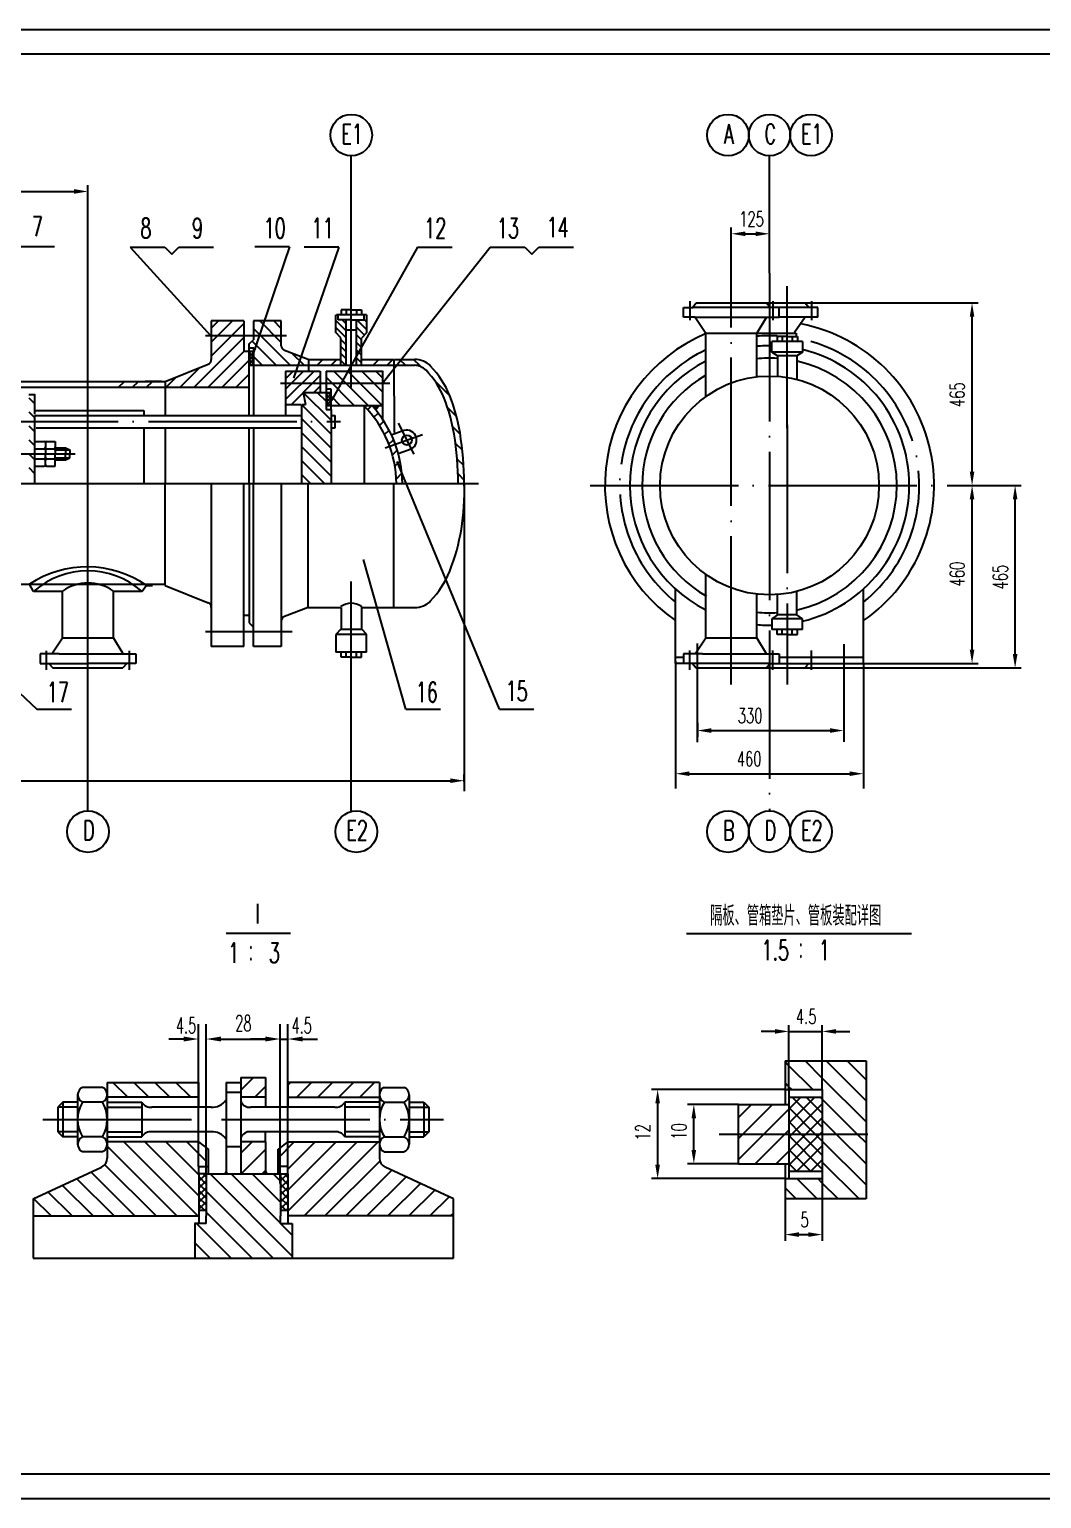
# Model space of a CAD drawing. Extents: x -843 to 1784, y -26 to 1322.
# Drawn here: x 273.6 to 478.3, y 719.5 to 1016.5 of the extents above; entities that cross this region are included whole.
import ezdxf
from ezdxf.enums import TextEntityAlignment as Align

# ---------------------------------------------------------------- set-up
doc = ezdxf.new("R2010")
doc.units = 0
doc.header["$MEASUREMENT"] = 0
doc.linetypes.add('DASHDOT-M', pattern=[36, 30, -3, 0, -3])
doc.layers.get('0').update_dxf_attribs({"linetype": 'CONTINUOUS'})
for name, color, linetype in [('CDR_DWG1', 4, 'CONTINUOUS'), ('CDR_DWG2', 2, 'CONTINUOUS'), ('CDR_DWG3', 1, 'DASHDOT-M')]:
    doc.layers.add(name, color=color, linetype=linetype)
doc.styles.add('HZ', font='romans', dxfattribs={"width": 0.7, "bigfont": 'hz'})

# ---------------------------------------------------------------- blocks, each defined once
blk = doc.blocks.new('*X46')
at = {"color": 0}
for p, q in [((125.62, 29.25), (109.01, 45.86)), ((123.22, 35.89), (113.25, 45.86)), ((123.22, 40.13), (117.5, 45.86)), ((123.22, 44.37), (121.74, 45.86)), ((121.77, 28.86), (108.22, 42.4)), ((113.28, 28.86), (106.28, 35.86)), ((117.53, 28.86), (108.22, 38.16)), ((125.62, 33.49), (123.25, 35.86)), ((109.04, 28.86), (105.88, 32.02))]:
    blk.add_line(p, q, dxfattribs=at)
blk = doc.blocks.new('*X47')
at = {"color": 0}
for p, q in [((115.22, 62.77), (117.8, 65.36)), ((118.05, 61.36), (120.22, 63.53)), ((124.74, 63.81), (125.29, 64.36)), ((126.53, 61.36), (129.53, 64.36)), ((130.77, 61.36), (133.77, 64.36)), ((135.02, 61.36), (138.02, 64.36)), ((139.26, 61.36), (142.26, 64.36)), ((115.22, 50.04), (117.53, 52.36)), ((115.27, 45.86), (120.22, 50.8)), ((119.52, 45.86), (120.22, 46.56))]:
    blk.add_line(p, q, dxfattribs=at)
blk = doc.blocks.new('*X44')
for p, q in [((106.73, 44.39), (108.21, 45.86)), ((106.73, 45.8), (106.79, 45.86)), ((108.22, 43.82), (106.73, 45.31)), ((108.22, 45.23), (107.59, 45.86)), ((106.73, 42.97), (108.22, 44.46)), ((108.22, 42.4), (106.73, 43.89)), ((106.73, 41.56), (108.22, 43.04)), ((108.22, 40.99), (106.73, 42.48)), ((106.73, 40.14), (108.22, 41.63)), ((108.22, 39.58), (106.73, 41.06)), ((106.73, 38.73), (108.22, 40.22)), ((107.78, 38.6), (106.73, 39.65)), ((108.02, 38.6), (108.22, 38.8))]:
    blk.add_line(p, q)
blk = doc.blocks.new('*X43')
for p, q in [((129.09, 108.5), (115, 122.59)), ((133.33, 108.5), (118.33, 123.5)), ((133.5, 112.57), (122.57, 123.5)), ((133.5, 116.82), (126.82, 123.5)), ((135, 119.56), (131.06, 123.5)), ((124.85, 108.5), (114.48, 118.86)), ((116.36, 108.5), (108.8, 116.06)), ((120.6, 108.5), (111.7, 117.4)), ((107.87, 108.5), (102.99, 113.38)), ((112.12, 108.5), (105.9, 114.72)), ((103.63, 108.5), (100.09, 112.04))]:
    blk.add_line(p, q)
blk = doc.blocks.new('*X45')
at = {"color": 0}
for p, q in [((92.35, 61.36), (89.35, 64.36)), ((96.59, 61.36), (93.59, 64.36)), ((100.84, 61.36), (97.84, 64.36)), ((105.08, 61.36), (102.08, 64.36)), ((106.69, 63.99), (106.32, 64.36))]:
    blk.add_line(p, q, dxfattribs=at)
blk = doc.blocks.new('*X48')
at = {"color": 0}
for p, q in [((122.74, 49.08), (126.02, 52.36)), ((124.72, 38.33), (138.75, 52.36)), ((124.72, 42.57), (134.5, 52.36)), ((124.72, 46.82), (130.26, 52.36)), ((127.99, 37.36), (142.99, 52.36)), ((132.23, 37.36), (143.32, 48.44)), ((136.47, 37.36), (145.74, 46.62)), ((140.72, 37.36), (148.64, 45.28)), ((144.96, 37.36), (151.54, 43.94)), ((149.2, 37.36), (154.44, 42.6)), ((153.44, 37.36), (157.35, 41.26)), ((157.69, 37.36), (158.22, 37.89))]:
    blk.add_line(p, q, dxfattribs=at)
blk = doc.blocks.new('*X33')
for p, q in [((305.51, 220.65), (309.84, 224.99)), ((305.51, 223.48), (307.01, 224.99)), ((305.51, 217.83), (312.11, 224.43)), ((302.02, 211.51), (312.11, 221.6)), ((304.85, 211.51), (312.11, 218.77)), ((307.68, 211.51), (313.17, 217)), ((299.19, 211.51), (303.21, 215.53)), ((310.51, 211.51), (313.17, 214.17)), ((296.36, 211.51), (298.5, 213.65))]:
    blk.add_line(p, q)
blk = doc.blocks.new('*X36')
for p, q in [((269.86, 208.15), (268.66, 209.35)), ((269.86, 205.32), (268.66, 206.52)), ((269.86, 202.49), (268.66, 203.69)), ((269.86, 199.66), (268.66, 200.86)), ((269.86, 196.83), (268.66, 198.03)), ((269.86, 194.01), (268.66, 195.21))]:
    blk.add_line(p, q)
blk = doc.blocks.new('*X20')
for p, q in [((133.56, 211.51), (132.36, 212.71)), ((136.38, 211.51), (135.18, 212.71)), ((139.21, 211.51), (138.01, 212.71))]:
    blk.add_line(p, q)
blk = doc.blocks.new('*X31')
for p, q in [((337.95, 222.08), (336.28, 223.75)), ((338.39, 223.19), (336.44, 225.14)), ((338.39, 224.75), (337.94, 225.2)), ((337.35, 221.12), (336.28, 222.19)), ((337.35, 219.57), (336.28, 220.64)), ((337.35, 218.01), (336.28, 219.08)), ((337.35, 216.46), (336.28, 217.53)), ((336.28, 215.97), (336.28, 215.97))]:
    blk.add_line(p, q)
blk = doc.blocks.new('*X29')
for p, q in [((321.43, 215.97), (314.01, 223.39)), ((319.63, 220.6), (315.24, 224.99)), ((319.63, 223.42), (318.07, 224.99)), ((318.61, 215.97), (313.74, 220.84)), ((315.78, 215.97), (314.01, 217.74)), ((324.26, 215.97), (321.86, 218.37))]:
    blk.add_line(p, q)
blk = doc.blocks.new('*X25')
for p, q in [((313.17, 218.41), (313.47, 218.72)), ((314.01, 217.74), (313.17, 218.58)), ((313.17, 217.71), (314.01, 218.55)), ((314.01, 217.03), (313.17, 217.87)), ((313.17, 217), (314.01, 217.84)), ((314.01, 216.32), (313.17, 217.16)), ((313.17, 216.29), (314.01, 217.13)), ((314.01, 218.44), (313.73, 218.72)), ((313.66, 215.97), (313.17, 216.46)), ((313.55, 215.97), (314.01, 216.43))]:
    blk.add_line(p, q)
blk = doc.blocks.new('*X30')
for p, q in [((332.69, 225.93), (332.45, 226.17)), ((334.23, 222.97), (332.2, 225)), ((334.23, 221.55), (332.2, 223.59)), ((334.23, 224.38), (333.48, 225.14)), ((334.23, 220.14), (333.22, 221.15)), ((334.23, 218.73), (333.22, 219.74)), ((334.23, 217.31), (333.22, 218.32)), ((334.16, 215.97), (333.22, 216.91))]:
    blk.add_line(p, q)
blk = doc.blocks.new('*X24')
for p, q in [((346.25, 236.4), (345.08, 237.58)), ((349.22, 236.27), (347.91, 237.58)), ((355.19, 230.3), (352.46, 233.02)), ((356.59, 226.07), (354.89, 227.77)), ((357.34, 222.49), (355.91, 223.91)), ((357.78, 219.22), (356.47, 220.53)), ((358.03, 216.14), (356.8, 217.37)), ((358.13, 213.21), (356.96, 214.38))]:
    blk.add_line(p, q)
blk = doc.blocks.new('*X32')
for p, q in [((337.12, 207.01), (337.89, 207.78)), ((338.39, 205.46), (339.25, 206.31)), ((339.54, 203.78), (340.41, 204.65)), ((340.55, 201.96), (341.45, 202.85)), ((341.42, 200), (342.34, 200.92)), ((342.12, 197.87), (343.09, 198.84)), ((342.64, 195.56), (343.67, 196.59)), ((342.92, 193.01), (344.04, 194.13))]:
    blk.add_line(p, q)
blk = doc.blocks.new('*X28')
for p, q in [((329.73, 202.02), (323.8, 207.95)), ((329.73, 204.85), (324.1, 210.47)), ((328.73, 208.68), (326.93, 210.47)), ((329.73, 199.19), (323.8, 205.12)), ((329.73, 196.36), (323.8, 202.29)), ((329.73, 193.53), (323.8, 199.46)), ((328.36, 192.07), (323.8, 196.64)), ((325.53, 192.07), (323.8, 193.81))]:
    blk.add_line(p, q)
blk = doc.blocks.new('*X27')
for p, q in [((328.73, 209.93), (329.26, 210.47)), ((328.73, 209.22), (329.73, 210.22)), ((329.73, 209.09), (328.73, 210.09)), ((328.73, 208.52), (329.73, 209.52)), ((329.73, 208.38), (328.73, 209.38)), ((328.73, 207.81), (329.73, 208.81)), ((329.62, 207.78), (328.73, 208.68)), ((328.91, 207.78), (328.73, 207.97)), ((329.73, 209.8), (329.05, 210.47)), ((329.41, 207.78), (329.73, 208.1))]:
    blk.add_line(p, q)
blk = doc.blocks.new('*X26')
for p, q in [((338.1, 207.78), (331.1, 214.78)), ((340.93, 207.78), (333.93, 214.78)), ((340.95, 210.6), (336.76, 214.78)), ((340.95, 213.43), (339.59, 214.78)), ((335.27, 207.78), (329.53, 213.53)), ((332.45, 207.78), (330.53, 209.7))]:
    blk.add_line(p, q)
blk = doc.blocks.new('*X23')
for p, q in [((326.91, 236.4), (328.08, 237.57)), ((329.74, 236.4), (330.91, 237.57)), ((338.23, 236.4), (339.39, 237.57)), ((341.05, 236.4), (342.22, 237.57))]:
    blk.add_line(p, q)

msp = doc.modelspace()

# ---------------------------------------------------------------- linework, layer by layer
for p, q in [((6.37, 1016.49), (847.37, 1016.49)), ((6.37, 1016.49), (847.37, 1016.49)), ((338.7, 969.01), (338.7, 990.92)), ((423.25, 967.2), (423.25, 990.92)), ((153.51, 983.72), (282.67, 983.72)), ((285.47, 912.27), (285.47, 984.97)), ((415.53, 962.44), (415.53, 976.42)), ((418.33, 975.17), (420.45, 975.17)), ((423.25, 972.43), (423.25, 976.42)), ((271.68, 972.6), (278.68, 972.6)), ((293.99, 972.48), (310.26, 954.6)), ((293.99, 972.48), (300.99, 972.48)), ((300.99, 972.48), (302.4, 971.06)), ((302.4, 971.06), (303.82, 972.48)), ((303.82, 972.48), (310.82, 972.48)), ((326.21, 972.52), (318.6, 950.17)), ((326.21, 972.52), (319.21, 972.52)), ((336.2, 972.48), (327.04, 946)), ((336.2, 972.48), (329.2, 972.48)), ((352.1, 972.48), (334.73, 941.45)), ((345.23, 945.27), (366.76, 972.48)), ((352.1, 972.48), (359.1, 972.48)), ((366.76, 972.48), (373.76, 972.48)), ((373.76, 972.48), (375.18, 971.06)), ((375.18, 971.06), (376.59, 972.48)), ((376.59, 972.48), (383.59, 972.48)), ((430.33, 961.18), (465.45, 961.18)), ((464.2, 927.09), (464.2, 958.38)), ((325.41, 945.88), (326.94, 947.4)), ((325.41, 943.76), (329.06, 947.4)), ((325.41, 941.64), (331.18, 947.4)), ((328.99, 943.09), (332.39, 946.49)), ((331.1, 943.08), (332.39, 944.37)), ((368.63, 879.06), (347.97, 929.11)), ((361.53, 924.69), (361.53, 863.14)), ((459.6, 924.29), (465.45, 924.29)), ((466.11, 924.29), (474.15, 924.29)), ((464.2, 891.12), (464.2, 921.49)), ((472.9, 890.2), (472.9, 921.49)), ((285.47, 909.83), (285.47, 912.27)), ((349.71, 879.06), (341.16, 909.33)), ((257.42, 895.65), (275.12, 879.06)), ((408.66, 872.42), (408.66, 892.34)), ((408.66, 872.48), (408.66, 892.34)), ((438.25, 892.18), (438.25, 872.48)), ((438.25, 892.18), (438.25, 872.46)), ((404.25, 888.78), (404.25, 863.02)), ((404.25, 888.32), (404.25, 864.77)), ((442.25, 888.32), (442.25, 864.77)), ((442.25, 888.32), (465.45, 888.32)), ((430.41, 887.4), (474.15, 887.4)), ((442.25, 887.68), (442.25, 863.02)), ((285.47, 858.52), (285.47, 880.96)), ((275.12, 879.06), (282.12, 879.06)), ((338.68, 858.39), (338.68, 877.33)), ((349.71, 879.06), (356.71, 879.06)), ((368.63, 879.06), (375.63, 879.06)), ((408.66, 876.3), (408.66, 873.5)), ((438.25, 876.3), (438.25, 873.5)), ((411.46, 874.75), (435.45, 874.75)), ((65.12, 864.61), (358.73, 864.61)), ((361.53, 864.38), (361.53, 865.86)), ((407.05, 866.02), (439.45, 866.02)), ((361.53, 863.08), (361.53, 862.47)), ((307.81, 786.62), (307.81, 815.39)), ((309.36, 785.12), (309.36, 815.39)), ((324.32, 783.16), (324.32, 815.39)), ((325.87, 786.62), (325.87, 815.39)), ((424.35, 813.93), (421.55, 813.93)), ((427.15, 802.17), (427.15, 815.18)), ((427.15, 813.93), (433.9, 813.93)), ((433.9, 802.17), (433.9, 815.18)), ((436.7, 813.93), (439.5, 813.93)), ((304.81, 812.39), (301.81, 812.39)), ((312.36, 812.39), (321.32, 812.39)), ((321.32, 812.39), (318.32, 812.39)), ((324.32, 812.39), (325.87, 812.39)), ((328.87, 812.39), (331.87, 812.39)), ((433.9, 804.49), (430.43, 807.96)), ((442.77, 799.87), (434.68, 807.96)), ((442.77, 804.11), (438.92, 807.96)), ((427.15, 807), (426.4, 807.75)), ((431.98, 802.17), (427.15, 807)), ((426.4, 802.17), (399.38, 802.17)), ((427.15, 802.76), (426.4, 803.51)), ((442.77, 795.62), (433.9, 804.49)), ((400.63, 799.37), (400.63, 786.97)), ((416.97, 799.17), (406.7, 799.17)), ((416.97, 796.53), (419.62, 799.17)), ((417.86, 793.17), (423.86, 799.17)), ((432.43, 800.67), (427.15, 795.4)), ((429.6, 800.67), (427.15, 798.23)), ((433.9, 799.32), (427.76, 793.17)), ((433.9, 794.59), (427.82, 800.67)), ((433.9, 797.42), (430.65, 800.67)), ((440.98, 793.17), (433.9, 800.25)), ((407.95, 789.97), (407.95, 796.37)), ((422.1, 793.17), (427.15, 798.23)), ((432.49, 793.17), (427.15, 798.52)), ((433.9, 796.49), (430.59, 793.17)), ((436.73, 793.17), (433.9, 796.01)), ((335.37, 793.62), (318.37, 793.62)), ((416.97, 792.29), (417.86, 793.17)), ((416.97, 788.04), (422.1, 793.17)), ((420.34, 787.17), (426.34, 793.17)), ((426.34, 793.17), (427.15, 793.98)), ((429.66, 793.17), (427.15, 795.69)), ((433.41, 793.17), (427.15, 786.91)), ((430.59, 793.17), (427.15, 789.74)), ((427.76, 793.17), (427.15, 792.57)), ((433.9, 788.94), (429.66, 793.17)), ((433.9, 791.77), (432.49, 793.17)), ((433.9, 793.66), (433.41, 793.17)), ((442.77, 787.14), (436.73, 793.17)), ((442.77, 791.38), (440.98, 793.17)), ((316.37, 790.63), (313.37, 790.63)), ((433.9, 786.11), (427.15, 792.86)), ((431.51, 785.67), (427.15, 790.03)), ((433.9, 790.83), (428.74, 785.67)), ((442.77, 782.89), (433.9, 791.77)), ((416.97, 787.17), (406.7, 787.17)), ((424.59, 787.17), (427.15, 789.74)), ((428.68, 785.67), (427.15, 787.2)), ((433.9, 788), (431.57, 785.67)), ((441.35, 780.07), (433.9, 787.52)), ((309.37, 785.12), (316.37, 785.12)), ((316.37, 785.12), (321.37, 785.12)), ((321.37, 785.12), (324.37, 785.12)), ((426.4, 784.17), (399.38, 784.17)), ((432.87, 780.07), (428.76, 784.17)), ((433.9, 783.28), (433.01, 784.17)), ((433.9, 784.17), (433.9, 771.61)), ((428.63, 780.07), (426.4, 782.3)), ((437.11, 780.07), (433.9, 783.28)), ((426.4, 780.07), (426.4, 771.61)), ((429.2, 772.86), (431.1, 772.86)), ((307.05, 768.12), (326.77, 768.12)), ((6.37, 719.49), (847.37, 719.49))]:
    msp.add_line(p, q)
msp.add_arc((310.65, 790.34), 3.29, 34.3522, 94.8824)
for points in [[(282.67, 984.19), (282.67, 983.26), (285.47, 983.72)], [(418.33, 975.63), (418.33, 974.7), (415.53, 975.17)], [(420.45, 975.63), (420.45, 974.7), (423.25, 975.17)], [(463.73, 958.38), (464.66, 958.38), (464.2, 961.18)], [(342.94, 940.43), (344.64, 940.43), (343.76, 939.54)], [(463.73, 927.09), (464.66, 927.09), (464.2, 924.29)], [(463.73, 921.49), (464.66, 921.49), (464.2, 924.29)], [(472.44, 921.49), (473.37, 921.49), (472.9, 924.29)], [(463.73, 891.12), (464.66, 891.12), (464.2, 888.32)], [(472.44, 890.2), (473.37, 890.2), (472.9, 887.4)], [(411.46, 875.22), (411.46, 874.28), (408.66, 874.75)], [(435.45, 875.22), (435.45, 874.28), (438.25, 874.75)], [(358.73, 865.08), (358.73, 864.15), (361.53, 864.61)], [(407.05, 866.49), (407.05, 865.56), (404.25, 866.02)], [(439.45, 866.49), (439.45, 865.56), (442.25, 866.02)], [(424.35, 814.4), (424.35, 813.46), (427.15, 813.93)], [(436.7, 814.4), (436.7, 813.46), (433.9, 813.93)], [(304.81, 812.89), (304.81, 811.89), (307.81, 812.39)], [(312.36, 812.89), (312.36, 811.89), (309.36, 812.39)], [(321.32, 812.89), (321.32, 811.89), (324.32, 812.39)], [(321.32, 812.89), (321.32, 811.89), (324.32, 812.39)], [(328.87, 812.89), (328.87, 811.89), (325.87, 812.39)], [(400.16, 799.37), (401.1, 799.37), (400.63, 802.17)], [(407.48, 796.37), (408.41, 796.37), (407.95, 799.17)], [(407.48, 789.97), (408.41, 789.97), (407.95, 787.17)], [(313.38, 786.06), (312.95, 785.13), (313.85, 785.13)], [(321.38, 786.08), (320.93, 785.12), (321.9, 785.12)], [(400.16, 786.97), (401.1, 786.97), (400.63, 784.17)], [(429.2, 773.33), (429.2, 772.4), (426.4, 772.86)], [(431.1, 773.33), (431.1, 772.4), (433.9, 772.86)]]:
    msp.add_solid(points)
at = {"layer": 'CDR_DWG1'}
for p, q in [((842.37, 1011.49), (31.37, 1011.49)), ((336.64, 959.82), (336.64, 958.79)), ((337.15, 959.82), (336.64, 959.82)), ((338.7, 959.82), (337.15, 959.82)), ((337.67, 959.82), (337.67, 958.79)), ((338.7, 959.82), (340.24, 959.82)), ((339.73, 959.82), (339.73, 958.79)), ((340.24, 959.82), (340.76, 959.82)), ((340.76, 959.82), (340.76, 958.79)), ((405.87, 960.26), (407.8, 960.26)), ((405.87, 958.33), (405.87, 960.26)), ((407.65, 960.26), (408.45, 961.18)), ((425.18, 960.26), (407.7, 960.26)), ((408.45, 961.18), (422.6, 961.18)), ((423.41, 960.26), (422.6, 961.18)), ((422.6, 961.18), (430.41, 961.18)), ((425.18, 958.33), (425.18, 960.26)), ((433, 960.26), (425.18, 960.26)), ((431.21, 960.26), (430.41, 961.18)), ((433, 958.33), (433, 960.26)), ((310.4, 957.6), (310.4, 949.74)), ((317, 957.6), (310.4, 957.6)), ((317, 957.6), (317, 951.34)), ((324.52, 957.6), (318.9, 957.6)), ((318.9, 957.6), (318.9, 953.73)), ((324.52, 952.53), (324.52, 957.6)), ((335.58, 955.18), (335.58, 958.79)), ((336.07, 958.79), (335.68, 958.79)), ((336.07, 957.76), (336.07, 958.79)), ((341.32, 958.79), (336.07, 958.79)), ((337.16, 957.76), (336.07, 957.76)), ((337.63, 957.76), (337.16, 957.76)), ((337.62, 957.68), (337.62, 948.59)), ((338.7, 957.76), (337.63, 957.76)), ((338.7, 957.76), (339.74, 957.76)), ((339.67, 957.7), (339.67, 948.59)), ((339.74, 957.76), (340.3, 957.76)), ((340.3, 957.76), (341.32, 957.76)), ((341.78, 958.79), (341.32, 958.79)), ((341.32, 957.76), (341.32, 958.79)), ((341.78, 958.79), (341.78, 955.16)), ((408.25, 958.33), (405.87, 958.33)), ((408.11, 958.33), (425.18, 958.33)), ((408.25, 958.33), (410.37, 955.11)), ((422.67, 958.33), (420.68, 955.09)), ((433, 958.33), (425.18, 958.33)), ((430.48, 958.33), (428.3, 955.22)), ((318.05, 952.89), (318.9, 953.73)), ((336.61, 954.15), (335.58, 955.18)), ((336.61, 948.59), (336.61, 954.15)), ((337.62, 955.75), (339.67, 955.75)), ((340.74, 948.59), (340.74, 954.15)), ((341.78, 955.16), (340.82, 954.14)), ((410.37, 942.38), (410.37, 955.15)), ((410.48, 955.09), (428.66, 955.09)), ((420.67, 946.26), (420.67, 955.15)), ((429.91, 953.4), (423.72, 953.4)), ((423.72, 952.54), (423.72, 953.4)), ((424.77, 954.43), (424.77, 953.4)), ((425.29, 954.43), (424.77, 954.43)), ((426.83, 954.43), (425.29, 954.43)), ((425.79, 954.43), (425.79, 953.41)), ((426.83, 954.43), (428.38, 954.43)), ((427.85, 954.43), (427.85, 953.4)), ((428.38, 954.43), (428.89, 954.43)), ((428.66, 955.09), (428.66, 954.43)), ((428.89, 954.43), (428.89, 953.4)), ((429.91, 953.4), (429.91, 951.27)), ((318.17, 951.34), (317, 951.34)), ((318.05, 952.14), (318.05, 952.89)), ((318.05, 951.34), (318.05, 952.14)), ((318.05, 948.59), (318.05, 951.34)), ((318.09, 952.1), (318.99, 952.1)), ((318.98, 951.34), (318.17, 951.34)), ((318.9, 952.1), (318.9, 951.41)), ((318.9, 951.34), (318.9, 948.59)), ((329.95, 949.78), (325.17, 951.59)), ((423.73, 951.27), (423.73, 952.53)), ((424.84, 950.47), (423.73, 951.27)), ((429.91, 951.27), (423.73, 951.27)), ((428.77, 950.47), (424.84, 950.47)), ((424.84, 950.47), (424.84, 946.32)), ((429.91, 951.27), (428.77, 950.47)), ((428.77, 950.47), (428.77, 945.67)), ((301.04, 945.33), (309.77, 948.81)), ((317.93, 948.59), (318.99, 948.59)), ((318.05, 946.06), (318.05, 948.59)), ((318.9, 948.59), (318.9, 938.44)), ((318.99, 948.59), (330.05, 948.59)), ((330.05, 949.75), (330.02, 947.4)), ((330.05, 949.75), (336.61, 949.75)), ((330.05, 948.59), (336.62, 948.59)), ((336.62, 948.59), (337.63, 948.59)), ((337.63, 948.59), (339.34, 948.59)), ((339.34, 948.59), (340.77, 948.59)), ((340.74, 949.75), (347.33, 949.75)), ((340.77, 948.59), (347.33, 948.59)), ((345.03, 947.47), (345.03, 937.68)), ((347.33, 949.75), (347.38, 934.98)), ((347.33, 948.59), (351.45, 948.59)), ((347.41, 949.76), (351.53, 949.76)), ((270.51, 945.33), (291.57, 945.33)), ((290.13, 945.33), (301.04, 945.33)), ((300.32, 945.33), (297.03, 945.33)), ((301.04, 945.33), (301.04, 944.13)), ((318.05, 944.34), (318.05, 946.06)), ((324.41, 944.95), (346.49, 944.95)), ((325.41, 947.4), (325.41, 941.16)), ((325.41, 947.4), (332.41, 947.4)), ((332.39, 947.4), (332.39, 943.1)), ((333.61, 947.4), (333.61, 943.4)), ((333.61, 947.4), (345.03, 947.4)), ((271.28, 944.13), (292.77, 944.13)), ((273.48, 942.69), (274.74, 942.69)), ((274.74, 938.69), (274.74, 942.78)), ((288.93, 944.13), (299.04, 944.13)), ((298.86, 944.13), (318.05, 944.13)), ((301.04, 944.13), (301.04, 938.44)), ((318.05, 938.44), (318.05, 944.34)), ((326.58, 940.68), (328.95, 943.05)), ((328.94, 943.09), (329.41, 940.68)), ((328.94, 943.09), (332.44, 943.09)), ((332.44, 943.09), (333.61, 943.09)), ((334.61, 943.79), (333.61, 943.79)), ((333.61, 943.6), (333.61, 943.09)), ((333.61, 943.09), (333.61, 940.4)), ((333.69, 943.09), (334.61, 943.09)), ((334.61, 943.12), (334.61, 943.79)), ((334.61, 940.43), (334.61, 943.12)), ((274.74, 939.44), (296.79, 939.44)), ((296.79, 939.44), (296.79, 938.44)), ((296.79, 938.94), (296.79, 938.44)), ((325.41, 941.16), (325.41, 938.44)), ((325.41, 940.68), (328.59, 940.68)), ((328.68, 938.69), (328.68, 940.68)), ((328.68, 924.57), (328.68, 938.8)), ((328.74, 940.68), (329.41, 940.68)), ((334.63, 940.4), (333.61, 940.4)), ((333.61, 940.4), (333.61, 939.68)), ((333.61, 939.68), (334.61, 939.68)), ((334.61, 939.55), (334.61, 940.43)), ((334.61, 939.68), (334.61, 938.69)), ((334.61, 938.8), (334.61, 924.57)), ((341.49, 940.4), (334.63, 940.4)), ((341.28, 940.4), (341.28, 924.72)), ((343.23, 940.4), (341.49, 940.4)), ((345.03, 940.4), (343.23, 940.4)), ((274.69, 938.44), (328.68, 938.44)), ((274.74, 924.69), (274.74, 938.44)), ((274.96, 935.94), (328.68, 935.94)), ((296.79, 935.94), (296.79, 924.69)), ((301.04, 935.94), (301.04, 924.69)), ((318.05, 924.69), (318.05, 935.94)), ((318.9, 935.94), (318.9, 924.69)), ((334.61, 938.44), (335.42, 938.44)), ((334.61, 935.94), (335.42, 935.94)), ((335.42, 935.94), (335.42, 938.44)), ((274.83, 933.18), (276.56, 933.18)), ((276.86, 932.88), (276.86, 932)), ((277.16, 933.18), (278.83, 933.18)), ((278.83, 933.18), (278.83, 932)), ((349, 935.25), (346.78, 934.45)), ((274.83, 931.7), (276.56, 931.7)), ((274.83, 929.67), (276.56, 929.67)), ((276.86, 931.4), (276.86, 930.69)), ((276.86, 929.97), (276.86, 930.69)), ((277.16, 931.7), (278.53, 931.7)), ((277.16, 929.67), (278.53, 929.67)), ((278.82, 931.49), (281.83, 931.49)), ((278.82, 929.89), (281.83, 929.89)), ((278.83, 931.4), (278.83, 930.7)), ((278.83, 929.97), (278.83, 930.68)), ((278.9, 931.93), (280.9, 931.93)), ((280.9, 931.93), (281.83, 931.49)), ((280.9, 931.93), (280.9, 930.69)), ((280.9, 929.44), (280.9, 930.69)), ((280.9, 929.44), (281.83, 929.89)), ((281.83, 931.49), (281.83, 930.69)), ((281.83, 929.89), (281.83, 930.69)), ((334.61, 931.81), (334.61, 931.31)), ((350.82, 931.66), (348.15, 930.69)), ((274.83, 928.19), (276.56, 928.19)), ((276.86, 928.49), (276.86, 929.37)), ((277.16, 928.19), (278.83, 928.19)), ((278.83, 928.19), (278.83, 929.37)), ((278.9, 929.44), (280.9, 929.44)), ((125.66, 924.69), (364.4, 924.69)), ((301.04, 904.04), (301.04, 924.69)), ((310.4, 924.69), (310.4, 891.77)), ((317, 891.77), (317, 924.69)), ((318.05, 924.69), (318.05, 898.05)), ((318.9, 891.77), (318.9, 924.69)), ((324.52, 924.69), (324.52, 891.77)), ((329.95, 899.6), (329.95, 924.69)), ((347.33, 899.6), (347.33, 924.69)), ((410.38, 893.49), (410.38, 906.2)), ((262.59, 904.33), (301.04, 904.33)), ((274.45, 902.84), (273.62, 904.33)), ((297.31, 904.06), (296.41, 902.84)), ((297.31, 904.06), (298.54, 904.06)), ((301.04, 904.04), (309.77, 900.56)), ((404.25, 888.32), (404.25, 903.38)), ((428.77, 898.11), (428.77, 902.91)), ((442.25, 888.32), (442.25, 903.38)), ((280.32, 902.84), (274.45, 902.84)), ((280.32, 893.46), (280.32, 902.84)), ((290.62, 893.46), (290.62, 902.84)), ((296.41, 902.84), (290.62, 902.84)), ((420.68, 893.49), (420.68, 902.42)), ((424.84, 898.11), (424.84, 902.26)), ((318.17, 898.03), (317, 898.03)), ((318.05, 898.19), (318.05, 896.49)), ((329.95, 899.6), (325.17, 897.79)), ((329.95, 899.6), (336.62, 899.6)), ((336.62, 899.6), (336.62, 895.23)), ((340.75, 899.83), (340.75, 895.23)), ((340.75, 899.6), (347.33, 899.6)), ((347.33, 899.6), (351.53, 899.6)), ((424.84, 898.11), (423.73, 897.31)), ((423.73, 897.31), (423.73, 896.05)), ((429.91, 897.31), (423.73, 897.31)), ((428.77, 898.11), (424.84, 898.11)), ((429.91, 897.31), (428.77, 898.11)), ((429.91, 895.18), (429.91, 897.31)), ((318.05, 896.49), (318.9, 895.65)), ((324.52, 896.85), (324.52, 891.77)), ((336.61, 895.23), (335.58, 894.19)), ((335.58, 894.19), (335.58, 890.59)), ((341.76, 894.19), (335.58, 894.19)), ((336.6, 895.23), (340.72, 895.23)), ((341.78, 894.21), (340.82, 895.24)), ((341.78, 890.59), (341.78, 894.21)), ((423.72, 896.04), (423.72, 895.18)), ((429.91, 895.18), (423.72, 895.18)), ((424.77, 894.15), (424.77, 895.18)), ((425.29, 894.15), (424.77, 894.15)), ((426.83, 894.15), (425.29, 894.15)), ((425.79, 894.15), (425.79, 895.17)), ((426.83, 894.15), (428.38, 894.15)), ((427.85, 894.15), (427.85, 895.18)), ((428.38, 894.15), (428.89, 894.15)), ((428.89, 894.15), (428.89, 895.18)), ((278.19, 890.25), (280.31, 893.46)), ((280.31, 893.46), (290.61, 893.46)), ((292.61, 890.25), (290.62, 893.48)), ((317, 891.77), (310.4, 891.77)), ((317, 891.77), (311.37, 891.77)), ((324.52, 891.77), (318.9, 891.77)), ((408.25, 890.25), (410.37, 893.47)), ((410.48, 893.49), (420.68, 893.49)), ((422.67, 890.25), (420.68, 893.49)), ((279.67, 890.25), (275.81, 890.25)), ((275.81, 890.25), (275.81, 888.32)), ((275.81, 888.32), (285.47, 888.32)), ((277.58, 888.32), (278.39, 887.4)), ((279.67, 890.25), (291.26, 890.25)), ((295.12, 888.32), (285.47, 888.32)), ((291.26, 890.25), (295.12, 890.25)), ((293.34, 888.32), (292.54, 887.4)), ((295.12, 890.25), (295.12, 888.32)), ((341.78, 890.59), (335.58, 890.59)), ((336.64, 889.56), (336.64, 890.59)), ((337.15, 889.56), (336.64, 889.56)), ((338.7, 889.56), (337.15, 889.56)), ((337.66, 889.56), (337.66, 890.57)), ((338.7, 889.56), (340.24, 889.56)), ((339.72, 889.56), (339.72, 890.59)), ((340.24, 889.56), (340.76, 889.56)), ((340.76, 889.56), (340.76, 890.59)), ((405.87, 889.52), (404.25, 889.52)), ((423.25, 888.32), (404.25, 888.32)), ((405.87, 890.25), (405.87, 888.32)), ((409.73, 890.25), (405.87, 890.25)), ((407.65, 888.32), (408.45, 887.4)), ((409.73, 890.25), (421.32, 890.25)), ((421.32, 890.25), (425.18, 890.25)), ((423.41, 888.32), (422.6, 887.4)), ((423.25, 888.32), (442.25, 888.32)), ((425.18, 890.25), (425.18, 888.32)), ((442.25, 889.52), (425.18, 889.52)), ((431.21, 888.32), (430.41, 887.4)), ((442.25, 888.32), (442.25, 889.52)), ((278.39, 887.4), (292.54, 887.4)), ((408.45, 887.4), (422.6, 887.4)), ((422.6, 887.4), (430.41, 887.4)), ((426.4, 807.96), (442.77, 807.96)), ((426.4, 807.96), (426.4, 799.17)), ((442.77, 807.96), (442.77, 780.07)), ((288.37, 802.62), (284.37, 802.62)), ((289.37, 803.62), (289.37, 800.62)), ((289.37, 803.62), (307.84, 803.62)), ((307.84, 803.62), (307.84, 800.62)), ((313.37, 803.62), (316.37, 803.62)), ((313.37, 803.62), (313.37, 785.12)), ((316.37, 804.62), (321.37, 804.62)), ((316.37, 804.62), (316.37, 800.62)), ((321.37, 804.62), (321.37, 800.62)), ((325.9, 803.62), (325.9, 800.62)), ((344.37, 803.62), (325.94, 803.62)), ((344.37, 803.62), (344.37, 800.62)), ((345.37, 802.62), (349.37, 802.62)), ((426.4, 802.17), (433.9, 802.17)), ((427.73, 802.17), (427.15, 802.76)), ((427.15, 802.17), (427.15, 784.17)), ((433.9, 802.17), (433.9, 784.17)), ((280.37, 799.62), (279.37, 798.62)), ((283.37, 799.62), (280.37, 799.62)), ((280.37, 799.62), (280.37, 792.62)), ((283.37, 801.12), (283.37, 791.12)), ((288.37, 799.62), (284.37, 799.62)), ((307.84, 800.62), (289.37, 800.62)), ((289.37, 800.62), (289.37, 791.62)), ((289.37, 799.62), (296.37, 799.62)), ((296.37, 799.62), (296.37, 792.62)), ((307.84, 800.62), (307.84, 798.62)), ((316.37, 801.61), (313.37, 801.61)), ((321.37, 800.62), (316.37, 800.62)), ((316.37, 800.62), (316.37, 791.62)), ((321.37, 800.62), (321.37, 798.62)), ((325.9, 800.62), (325.9, 798.62)), ((325.9, 800.62), (344.37, 800.62)), ((344.37, 799.62), (337.37, 799.62)), ((337.37, 799.62), (337.37, 792.62)), ((344.37, 800.62), (344.37, 791.62)), ((345.37, 799.62), (349.37, 799.62)), ((350.37, 801.12), (350.37, 791.12)), ((350.37, 799.62), (353.37, 799.62)), ((353.37, 799.62), (354.37, 798.62)), ((353.37, 799.62), (353.37, 792.62)), ((416.97, 799.17), (427.15, 799.17)), ((416.97, 787.17), (416.97, 799.17)), ((427.15, 800.67), (433.9, 800.67)), ((433.9, 800.25), (433.48, 800.67)), ((283.37, 798.62), (279.37, 798.62)), ((279.37, 798.62), (279.37, 793.62)), ((289.37, 798.62), (296.37, 798.62)), ((310.37, 798.62), (298.37, 798.62)), ((335.37, 798.62), (318.37, 798.62)), ((344.37, 798.62), (337.37, 798.62)), ((350.37, 798.62), (354.37, 798.62)), ((354.37, 798.62), (354.37, 793.62)), ((283.37, 793.62), (279.37, 793.62)), ((279.37, 793.62), (280.37, 792.62)), ((289.37, 793.62), (296.37, 793.62)), ((310.37, 793.62), (298.37, 793.62)), ((307.84, 791.62), (307.84, 793.62)), ((321.37, 791.62), (321.37, 793.62)), ((325.9, 791.62), (325.9, 793.62)), ((344.37, 793.62), (337.37, 793.62)), ((350.37, 793.62), (354.37, 793.62)), ((354.37, 793.62), (353.37, 792.62)), ((283.37, 792.62), (280.37, 792.62)), ((288.37, 792.62), (284.37, 792.62)), ((289.37, 792.62), (296.37, 792.62)), ((289.37, 791.62), (289.37, 788.32)), ((307.84, 791.62), (289.37, 791.62)), ((307.84, 791.62), (309.86, 790.07)), ((309.86, 786.62), (309.86, 790.07)), ((321.37, 791.62), (316.37, 791.62)), ((316.37, 791.62), (316.37, 785.12)), ((321.37, 791.62), (321.37, 785.12)), ((325.9, 791.62), (323.89, 790.11)), ((323.89, 786.62), (323.89, 790.11)), ((325.89, 791.62), (344.37, 791.62)), ((344.37, 792.62), (337.37, 792.62)), ((344.37, 791.62), (344.37, 788.32)), ((345.37, 792.62), (349.37, 792.62)), ((350.37, 792.62), (353.37, 792.62)), ((288.37, 789.62), (284.37, 789.62)), ((345.37, 789.62), (349.37, 789.62)), ((416.97, 787.17), (427.15, 787.17)), ((426.4, 787.17), (426.4, 780.07)), ((274.37, 780.12), (288.21, 786.51)), ((307.87, 785.12), (307.87, 786.62)), ((307.87, 786.62), (309.86, 786.62)), ((307.87, 785.12), (307.87, 776.62)), ((309.37, 785.12), (307.87, 785.12)), ((309.37, 785.12), (309.37, 776.62)), ((309.86, 785.12), (309.86, 786.62)), ((325.87, 786.62), (323.89, 786.62)), ((323.89, 785.12), (323.89, 786.62)), ((324.37, 785.12), (324.37, 776.62)), ((324.37, 785.12), (325.87, 785.12)), ((325.87, 785.12), (325.87, 786.62)), ((325.87, 785.12), (325.87, 776.62)), ((359.37, 780.12), (345.54, 786.51)), ((426.4, 784.17), (433.9, 784.17)), ((427.15, 785.67), (433.9, 785.67)), ((274.37, 780.12), (274.37, 776.62)), ((359.37, 776.62), (359.37, 780.12)), ((442.77, 780.07), (426.4, 780.07)), ((274.37, 776.62), (307.87, 776.62)), ((274.37, 776.62), (274.37, 768.12)), ((307.87, 776.62), (307.87, 775.12)), ((309.37, 775.12), (309.37, 776.62)), ((324.37, 775.12), (324.37, 776.62)), ((359.37, 776.62), (325.87, 776.62)), ((325.87, 776.62), (325.87, 775.12)), ((359.37, 768.12), (359.37, 776.62)), ((309.37, 775.12), (307.03, 775.12)), ((307.04, 775.12), (307.04, 768.12)), ((324.37, 775.12), (326.77, 775.12)), ((326.77, 775.12), (326.77, 768.12)), ((274.39, 768.12), (307.05, 768.12)), ((326.77, 768.12), (359.37, 768.12)), ((31.37, 724.49), (842.37, 724.49))]:
    msp.add_line(p, q, dxfattribs=at)
for points in [[(307.97, 777.8), (309.44, 777.8)], [(324.41, 777.8), (325.87, 777.8)]]:
    msp.add_lwpolyline(points, dxfattribs=at)
for centre, radius in [((423.25, 924.29), 22.12), ((349.94, 933.47), 1)]:
    msp.add_circle(centre, radius, dxfattribs=at)
for centre, radius, start, end in [((423.25, 924.29), 33.28, 304.8194, 78.9386), ((423.25, 924.29), 33.28, 112.7654, 235.1806), ((423.25, 924.29), 30.28, 87.1074, 94.8855), ((325.52, 952.53), 1, 180, 249.2328), ((423.25, 924.29), 28.25, 89.0525, 95.2366), ((423.25, 924.29), 28.25, 283.6379, 76.3621), ((309.4, 949.74), 1, 291.7461, 360), ((351.45, 945.27), 3.31, 43.8975, 90), ((351.53, 945.32), 4.46, 43.8975, 90), ((341.33, 935.53), 17.36, 21.7308, 43.8975), ((341.4, 935.58), 18.51, 21.7308, 43.8975), ((423.25, 924.29), 28.25, 117.1155, 242.8964), ((423.25, 924.29), 25.74, 86.4479, 95.7501), ((423.25, 924.29), 25.74, 282.7257, 77.4354), ((423.25, 924.29), 25.74, 120.0224, 240.3526), ((324.88, 928.98), 35.07, 9.3746, 21.7308), ((324.95, 929.02), 36.22, 9.3746, 21.7308), ((325.08, 924.42), 22.76, 0.6795, 44.6233), ((325.08, 924.42), 23.96, 0.6455, 41.8558), ((276.56, 932.88), 0.3, 0, 90), ((277.16, 932.88), 0.3, 90, 180), ((349.91, 933.46), 2.01, 296.8918, 116.8918), ((298.64, 924.64), 61.67, 0, 9.3746), ((298.71, 924.69), 62.81, 0, 9.3746), ((276.56, 932), 0.3, 270, 0), ((276.56, 931.4), 0.3, 0, 90), ((276.56, 929.97), 0.3, 270, 0), ((276.56, 929.37), 0.3, 0, 90), ((277.16, 932), 0.3, 180, 270), ((277.16, 931.4), 0.3, 90, 180), ((277.16, 929.97), 0.3, 180, 270), ((277.16, 929.37), 0.3, 90, 180), ((278.53, 932), 0.3, 270, 0), ((278.53, 931.4), 0.3, 0, 90), ((278.53, 929.97), 0.3, 270, 0), ((278.53, 929.37), 0.3, 0, 90), ((276.56, 928.49), 0.3, 270, 0), ((277.16, 928.49), 0.3, 180, 270), ((316.75, 922.77), 44.81, 350.6254, 2.4561), ((320.42, 922.16), 41.09, 338.2692, 350.6254), ((285.26, 886.71), 21.12, 55.2162, 123.4545), ((285.43, 890.45), 16.56, 48.4798, 131.5202), ((341.4, 913.8), 18.51, 316.1025, 338.2692), ((285.47, 895.55), 9, 55.0891, 124.9109), ((309.4, 899.63), 1, 0, 68.2539), ((338.68, 896.91), 3.58, 54.7498, 125.2502), ((351.53, 904.06), 4.46, 270, 316.1025), ((325.52, 896.85), 1, 110.7672, 180), ((423.25, 924.29), 25.74, 264.2664, 273.5521), ((423.25, 924.29), 28.25, 264.7784, 270.9475), ((285, 801.12), 1.62, 112.6199, 247.3801), ((287.75, 801.12), 1.62, 292.6199, 67.3801), ((346, 801.12), 1.62, 112.6199, 247.3801), ((348.75, 801.12), 1.62, 292.6199, 67.3801), ((290, 796.12), 6.62, 148.1092, 211.8908), ((282.75, 796.12), 6.62, 328.1092, 31.8908), ((298.12, 800.61), 2, 209.5261, 277.3438), ((310.65, 801.9), 3.29, 265.1176, 325.6478), ((318.11, 800.44), 1.84, 199.3054, 278.2919), ((335.6, 800.67), 2.06, 263.7106, 329.4195), ((351, 796.12), 6.62, 148.1092, 211.8908), ((343.75, 796.12), 6.62, 328.1092, 31.8908), ((298.12, 791.63), 2, 82.6562, 150.4739), ((318.11, 791.8), 1.84, 81.7081, 160.6946), ((335.6, 791.57), 2.06, 30.5805, 96.2894), ((285, 791.12), 1.62, 112.6199, 247.3801), ((287.75, 791.12), 1.62, 292.6199, 67.3801), ((346, 791.12), 1.62, 112.6199, 247.3801), ((348.75, 791.12), 1.62, 292.6199, 67.3801), ((287.37, 788.32), 2, 294.7751, 0), ((346.37, 788.32), 2, 180, 245.2249)]:
    msp.add_arc(centre, radius, start, end, dxfattribs=at)
at = {"layer": 'CDR_DWG2'}
for p, q in [((326.39, 833.69), (313.41, 833.69)), ((406.5, 833.69), (451.98, 833.69))]:
    msp.add_line(p, q, dxfattribs=at)
for centre in [(338.7, 995.11), (414.86, 995.11), (423.25, 995.11), (431.64, 995.11), (285.47, 854.32), (339.72, 854.32), (414.86, 854.32), (423.25, 854.32), (431.64, 854.32)]:
    msp.add_circle(centre, 4.2, dxfattribs=at)
at = {"layer": 'CDR_DWG3', "linetype": 'DASHDOT-M'}
for p, q in [((338.7, 944.12), (338.7, 969.01)), ((423.25, 967.2), (423.25, 858.52)), ((415.53, 884.05), (415.53, 962.44)), ((426.81, 961.81), (426.81, 964.6)), ((407.16, 961.54), (407.16, 957.68)), ((423.9, 961.54), (423.9, 957.68)), ((426.81, 935.86), (426.81, 961.81)), ((431.71, 961.54), (431.71, 957.68)), ((309.21, 954.6), (325.57, 954.6)), ((117.17, 937.19), (336.54, 937.19)), ((348.18, 936.88), (351.33, 930.65)), ((426.81, 936.53), (426.81, 884.05)), ((345.57, 931.87), (353.07, 934.61)), ((117.17, 930.69), (282.85, 930.69)), ((386.96, 924.29), (466.11, 924.29)), ((285.47, 880.96), (285.47, 909.83)), ((338.68, 877.33), (338.68, 904.87)), ((309.21, 894.77), (326.75, 894.77)), ((277.1, 887.03), (277.1, 890.89)), ((293.84, 887.03), (293.84, 890.89)), ((407.16, 887.04), (407.16, 890.9)), ((423.9, 887.04), (423.9, 890.9)), ((431.71, 887.04), (431.71, 890.9)), ((276.37, 796.12), (357.37, 796.12)), ((413.1, 793.17), (445.88, 793.17))]:
    msp.add_line(p, q, dxfattribs=at)
for start, end in [(308.8712, 79.2593), (115.1698, 231.1288)]:
    msp.add_arc((423.25, 924.29), 30.28, start, end, dxfattribs=at)

# ---------------------------------------------------------------- block references
for name, p in [('*X33', (4.89, 732.62)), ('*X29', (4.89, 732.62)), ('*X30', (3.39, 732.62)), ('*X31', (3.39, 732.62)), ('*X25', (4.89, 732.62)), ('*X23', (4.89, 712.18)), ('*X24', (3.39, 712.18)), ('*X26', (4.09, 732.62)), ('*X36', (4.89, 732.62)), ('*X28', (4.89, 732.62)), ('*X27', (4.89, 732.62)), ('*X45', (201.15, 739.26)), ('*X47', (201.15, 739.26)), ('*X43', (174.37, 668.12)), ('*X48', (201.15, 739.26)), ('*X46', (201.15, 739.26)), ('*X44', (201.15, 739.26)), ('*X44', (217.59, 739.26))]:
    msp.add_blockref(name, p)
at = {"xscale": -1}
msp.add_blockref('*X20', (430.87, 732.62), dxfattribs=at)
at = {"layer": 'CDR_DWG1'}
msp.add_blockref('*X32', (4.89, 732.62), dxfattribs=at)

# ---------------------------------------------------------------- texts
at = {"style": 'HZ'}
for s, height, width, p in [('125', 3, 0.65, (417.11, 976.67)), ('330', 3, 0.65, (416.83, 876.25)), ('460', 3, 0.65, (416.63, 867.52)), ('28', 3.2, 0.6, (315.24, 813.99)), ('4.5', 3, 0.65, (428.58, 815.43)), ('4.5', 3.2, 0.6, (303.23, 813.53)), ('4.5', 3.2, 0.6, (326.61, 813.53)), ('5', 3, 0.65, (429.5, 774.36))]:
    msp.add_text(s, height=height, dxfattribs=dict(at, width=width)).set_placement(p)
at = {"style": 'HZ', "width": 0.65}
for s, p in [('465', (462.7, 940.13)), ('460', (462.7, 903.87)), ('465', (471.4, 903.25)), ('12', (399.13, 791.87)), ('10', (406.45, 792.04))]:
    msp.add_text(s, height=3, rotation=90, dxfattribs=at).set_placement(p)
at = {"layer": 'CDR_DWG1', "style": 'HZ', "width": 0.65}
for s, p in [('7', (275.25, 974.68)), ('8', (297.17, 974.31)), ('9', (307.61, 974.31)), ('10', (323.21, 974.31)), ('11', (332.9, 974.31)), ('12', (355.68, 974.31)), ('13', (370.37, 974.31)), ('14', (380.42, 974.46)), ('17', (279.39, 880.51)), ('16', (353.97, 880.51)), ('15', (372.13, 880.73))]:
    msp.add_text(s, height=4, dxfattribs=at).set_placement(p, align=Align.CENTER)
at = {"layer": 'CDR_DWG2', "style": 'HZ', "width": 0.65}
for s, p in [('E1', (338.86, 993.36)), ('A', (415.02, 993.36)), ('C', (423.41, 993.36)), ('E1', (431.8, 993.36)), ('D', (285.63, 852.57)), ('E2', (339.88, 852.57)), ('B', (415.02, 852.57)), ('D', (423.41, 852.57)), ('E2', (431.8, 852.57))]:
    msp.add_text(s, height=4, dxfattribs=at).set_placement(p, align=Align.CENTER)
for s, p in [('I', (319.29, 835.72)), ('1 ： 3', (313.78, 827.82))]:
    msp.add_text(s, height=4, dxfattribs=at).set_placement(p)
for s, p in [('隔板、管箱垫片、管板装配详图', (428.54, 837.52)), ('1.5 ： 1', (428.54, 830.35))]:
    msp.add_text(s, height=4, dxfattribs=at).set_placement(p, align=Align.MIDDLE)

doc.saveas('drawing.dxf')
